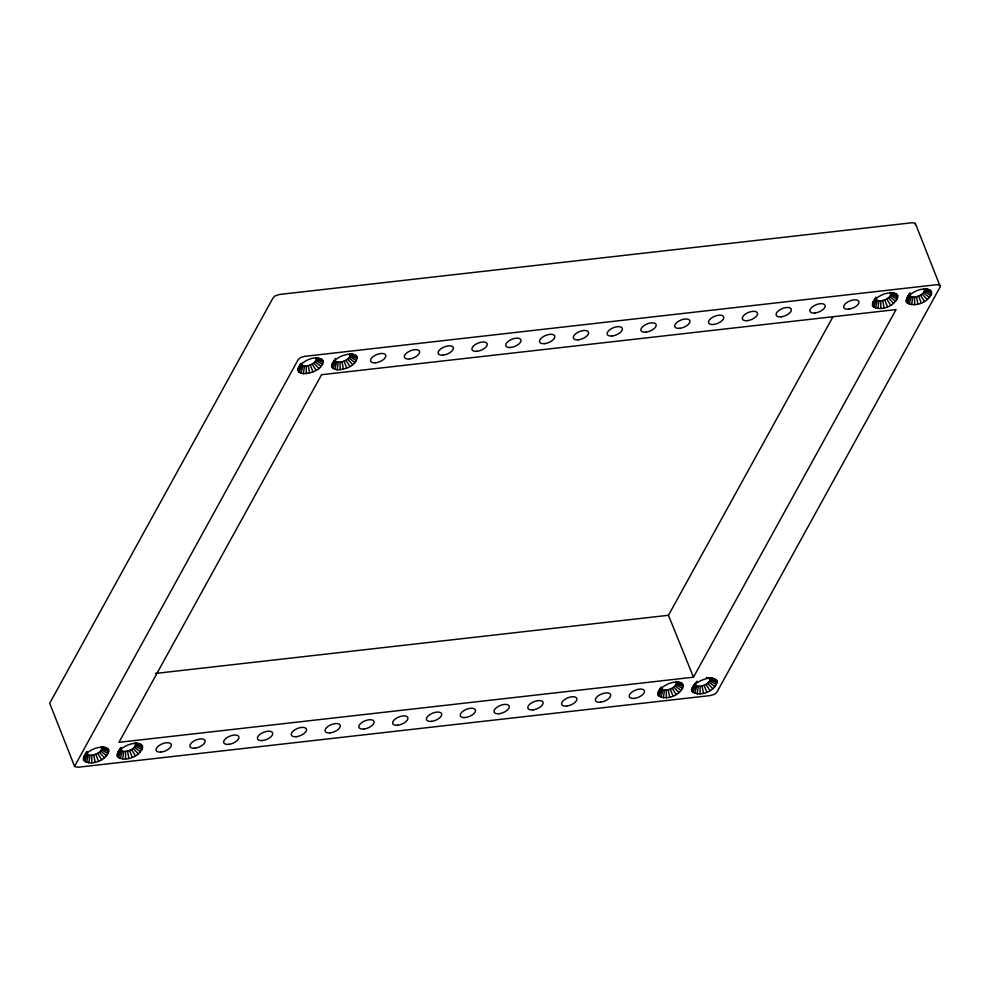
<?xml version="1.0" encoding="UTF-8"?>
<svg xmlns="http://www.w3.org/2000/svg" width="990" height="990" viewBox="0 0 990 990"><rect width="100%" height="100%" fill="white"/><g stroke="black" fill="none" stroke-linecap="round" stroke-linejoin="round"><path stroke-width="1.49" d="M88.853 762.894L89.979 755.321C94.57 755.221 101.685 752.982 101.871 747.599L101.252 746.769L107.687 748.601L108.739 749.987C108.046 759.974 90.857 766.941 83.482 760.122L84.001 756.422L87.083 751.447L83.308 758.39M122.649 759.058L123.775 751.484C128.366 751.385 135.482 749.158 135.667 743.775L135.048 742.946L141.483 744.777L142.523 746.163C141.83 756.137 124.641 763.104 117.278 756.286L117.798 752.598L120.879 747.623L117.105 754.553M300.799 363.454L297.792 369.146L299.017 372.265L303.336 373.663L304.462 366.09C309.053 365.991 316.169 363.751 316.354 358.368L315.736 357.539M334.595 359.63L331.588 365.322L332.801 368.441L337.132 369.827L338.258 362.253C342.849 362.154 349.965 359.914 350.151 354.531L349.532 353.702M663.362 697.764L664.5 690.191C669.091 690.092 676.195 687.864 676.38 682.469L675.762 681.64L682.209 683.471L683.249 684.857C682.555 694.844 665.367 701.811 658.004 694.992L658.511 691.292L660.825 687.567M697.158 693.928L698.284 686.355C702.875 686.256 709.991 684.028 710.177 678.645L709.558 677.816L716.005 679.647L717.045 681.033C716.352 691.008 699.163 697.975 691.8 691.156L691.614 689.424L693.854 684.981M877.845 308.534L878.984 300.96C883.575 300.861 890.678 298.621 890.876 293.238L890.245 292.409L896.693 294.24L897.732 295.626C897.039 305.601 879.85 312.568 872.487 305.749L872.994 302.061L876.076 297.087L872.301 304.017M911.641 304.697L912.78 297.124C917.371 297.025 924.474 294.797 924.66 289.402L924.041 288.573L930.489 290.404L931.528 291.79C930.835 301.777 913.646 308.744 906.283 301.925L906.791 298.225L909.872 293.25L906.098 300.193M86.353 762.449L88.494 755.048L86.662 752.623M120.149 758.625L122.29 751.224L120.458 748.787M300.836 373.218L302.977 365.817L301.158 363.392L297.792 369.146M334.632 369.381L336.773 361.993L335.053 360.595L335.363 358.38M660.875 697.319L663.003 689.931L661.184 687.493L657.818 693.26M694.658 693.495L696.799 686.095L694.98 683.657L691.614 689.424M875.358 308.088L877.487 300.688L875.667 298.262M909.154 304.252L911.283 296.864L909.463 294.426M915.28 224.817L915.119 223.134L911.914 222.762L279.465 294.463L274.898 295.973L272.943 298.101L49.71 703.271L74.671 766.631L78.086 767.238L710.535 695.537L715.102 694.027L717.057 691.899L940.29 286.729L915.453 223.653M303.336 373.663C311.009 373.49 322.913 369.753 323.223 360.756C316.156 354.148 303.509 360.385 298.485 367.191M337.132 369.827C344.805 369.666 356.697 365.929 357.019 356.92L355.979 355.534L351.289 353.863M84.521 761.508L87.392 754.491M118.317 757.672L121.188 750.655M299.017 372.265L301.888 365.248M332.801 368.441L335.672 361.424M659.043 696.378L661.914 689.362M692.839 692.542L695.71 685.526M873.527 307.135L876.398 300.119M907.323 303.311L910.194 296.295M692.307 687.468L697.109 681.182M83.482 760.122L86.774 753.662M297.978 370.879L301.257 364.419M117.278 756.286L120.57 749.826M331.761 367.055L335.053 360.595M658.004 694.992L661.283 688.533M872.487 305.749L875.779 299.289M691.8 691.156L695.079 684.696M906.283 301.925L909.575 295.466M693.483 677.197L896.049 309.585L321.54 374.715L118.961 742.327L693.483 677.197L668.46 615.285L833.048 316.602M331.588 365.322L334.954 359.556M117.798 752.598L121.164 747.425M658.511 691.292L661.271 687.171M906.791 298.225L910.169 293.065M693.829 685.414L695.067 683.335M332.281 363.355C337.058 356.734 346.116 353.071 354.148 354.593M84.001 756.422C89.075 749.591 99.557 744.876 107.687 748.601M872.994 302.061C878.08 295.23 888.55 290.515 896.693 294.24M119.307 750.544C124.95 745.346 134.058 741.151 141.483 744.777M908.313 296.183C913.956 290.986 923.064 286.791 930.489 290.404M660.033 689.25C665.676 684.053 674.784 679.858 682.209 683.471M696.069 683.409C701.65 679.66 709.521 676.257 716.005 679.647M155.393 673.448L668.46 615.285M911.283 296.864L912.78 297.124M877.487 300.688L878.984 300.96M336.773 361.993L338.258 362.253M302.977 365.817L304.462 366.09M696.799 686.095L698.284 686.355M663.003 689.931L664.5 690.191M122.29 751.224L123.775 751.484M88.494 755.048L89.979 755.321M925.798 288.733L928.657 289.464M892.015 292.57L894.861 293.288M709.892 677.606L714.174 678.695M676.096 681.442L680.377 682.531M136.806 743.106L139.664 743.824M103.01 746.93L105.868 747.66M709.323 677.618L711.674 678.249M350.819 354.074L355.979 355.534M317.023 357.91L322.183 359.37M924.66 289.402L931.528 291.79M890.876 293.238L897.732 295.626M350.151 354.531L357.019 356.92M316.354 358.368L323.223 360.756M710.177 678.645L717.045 681.033M676.38 682.469L683.249 684.857M135.667 743.775L142.523 746.163M101.871 747.599L108.739 749.987M706.353 677.469L708.692 678.348M924.771 290.441L931.714 293.523M890.975 294.278L897.918 297.359M350.262 355.571L357.192 358.652M316.466 359.407L323.396 362.489M710.288 679.685L717.218 682.766M676.492 683.508L683.422 686.59M135.779 744.802L142.708 747.896M101.982 748.638L108.912 751.719M924.363 291.617L931.021 295.478M890.567 295.441L897.225 299.314M349.841 356.746L356.499 360.607M316.045 360.57L322.703 364.444M709.867 680.848L716.525 684.721M676.083 684.684L682.729 688.545M135.358 745.977L142.016 749.851M101.562 749.814L108.219 753.675M923.447 292.842L929.499 297.532M889.651 296.678L895.702 301.368M348.938 357.972L354.989 362.662M315.142 361.796L321.193 366.498M708.964 682.073L715.015 686.775M675.168 685.909L681.219 690.599M134.454 747.202L140.493 751.905M100.658 751.039L106.697 755.729M922.111 294.042L927.259 299.537M888.315 297.866L893.463 303.373M707.627 683.273L712.775 688.78M673.831 687.11L678.979 692.604M347.601 359.172L352.749 364.667M313.805 362.996L318.953 368.503M133.118 748.403L138.254 753.91M99.322 752.239L104.457 757.734M920.428 295.131L924.45 301.368M886.632 298.968L890.654 305.192M705.944 684.362L709.966 690.599M672.148 688.199L676.17 694.435M345.918 360.261L349.94 366.498M312.122 364.097L316.144 370.322M131.435 749.492L135.444 755.729M97.639 753.328L101.648 759.565M940.463 285.565L936.936 284.675L304.487 356.375L300.44 357.551L297.953 360.014L74.547 766.347M918.522 296.035L921.257 302.878M884.726 299.871L887.461 306.714M704.038 685.278L706.773 692.121M670.242 689.102L672.977 695.945M344.013 361.164L346.748 368.008M310.216 365.001L312.951 371.844M129.529 750.408L132.264 757.251M95.733 754.232L98.468 761.075M916.53 296.703L917.916 303.992M882.734 300.527L884.12 307.816M702.034 685.934L703.432 693.223M668.25 689.77L669.636 697.059M342.008 361.833L343.406 369.121M308.212 365.657L309.61 372.945M127.524 751.063L128.91 758.352M93.728 754.9L95.114 762.189M914.562 297.074L914.636 304.611M880.766 300.898L880.84 308.435M700.079 686.305L700.153 693.841M666.282 690.141L666.357 697.678M340.053 362.204L340.114 369.74M306.257 366.028L306.331 373.564M125.569 751.435L125.631 758.971M91.773 755.259L91.835 762.807M375.631 362.786A8.13 3.873 -22 0 0 385.729 355.125A8.13 3.873 -22 0 0 373.193 356.549A8.13 3.873 -22 0 0 375.631 362.786M409.427 358.962A8.13 3.873 -22 0 0 419.525 351.302A8.13 3.873 -22 0 0 406.989 352.712A8.13 3.873 -22 0 0 409.427 358.962M443.223 355.125A8.13 3.873 -22 0 0 453.321 347.465A8.13 3.873 -22 0 0 440.785 348.888A8.13 3.873 -22 0 0 443.223 355.125M477.019 351.302A8.13 3.873 -22 0 0 487.117 343.629A8.13 3.873 -22 0 0 474.581 345.052A8.13 3.873 -22 0 0 477.019 351.302M510.815 347.465A8.13 3.873 -22 0 0 520.913 339.805A8.13 3.873 -22 0 0 508.365 341.228A8.13 3.873 -22 0 0 510.815 347.465M544.611 343.629A8.13 3.873 -22 0 0 554.709 335.969A8.13 3.873 -22 0 0 542.161 337.392A8.13 3.873 -22 0 0 544.611 343.629M578.408 339.805A8.13 3.873 -22 0 0 588.505 332.145A8.13 3.873 -22 0 0 575.957 333.568A8.13 3.873 -22 0 0 578.408 339.805M612.191 335.969A8.13 3.873 -22 0 0 622.302 328.309A8.13 3.873 -22 0 0 609.753 329.732A8.13 3.873 -22 0 0 612.191 335.969M645.987 332.145A8.13 3.873 -22 0 0 656.098 324.473A8.13 3.873 -22 0 0 643.549 325.896A8.13 3.873 -22 0 0 645.987 332.145M679.784 328.309A8.13 3.873 -22 0 0 689.894 320.649A8.13 3.873 -22 0 0 677.346 322.072A8.13 3.873 -22 0 0 679.784 328.309M713.58 324.473A8.13 3.873 -22 0 0 723.678 316.812A8.13 3.873 -22 0 0 711.142 318.236A8.13 3.873 -22 0 0 713.58 324.473M747.376 320.649A8.13 3.873 -22 0 0 757.474 312.988A8.13 3.873 -22 0 0 744.938 314.412A8.13 3.873 -22 0 0 747.376 320.649M781.172 316.812A8.13 3.873 -22 0 0 791.27 309.152A8.13 3.873 -22 0 0 778.734 310.575A8.13 3.873 -22 0 0 781.172 316.812M814.968 312.988A8.13 3.873 -22 0 0 825.066 305.328A8.13 3.873 -22 0 0 812.53 306.739A8.13 3.873 -22 0 0 814.968 312.988M848.764 309.152A8.13 3.873 -22 0 0 858.862 301.492A8.13 3.873 -22 0 0 846.314 302.915A8.13 3.873 -22 0 0 848.764 309.152M161.147 752.029A8.13 3.873 -22 0 0 171.245 744.369A8.13 3.873 -22 0 0 158.709 745.779A8.13 3.873 -22 0 0 161.147 752.029M194.943 748.193A8.13 3.873 -22 0 0 205.041 740.532A8.13 3.873 -22 0 0 192.493 741.955A8.13 3.873 -22 0 0 194.943 748.193M228.74 744.356A8.13 3.873 -22 0 0 238.838 736.696A8.13 3.873 -22 0 0 226.289 738.119A8.13 3.873 -22 0 0 228.74 744.356M262.536 740.532A8.13 3.873 -22 0 0 272.634 732.872A8.13 3.873 -22 0 0 260.085 734.295A8.13 3.873 -22 0 0 262.536 740.532M296.319 736.696A8.13 3.873 -22 0 0 306.43 729.036A8.13 3.873 -22 0 0 293.882 730.459A8.13 3.873 -22 0 0 296.319 736.696M330.115 732.872A8.13 3.873 -22 0 0 340.226 725.212A8.13 3.873 -22 0 0 327.678 726.635A8.13 3.873 -22 0 0 330.115 732.872M363.912 729.036A8.13 3.873 -22 0 0 374.022 721.376A8.13 3.873 -22 0 0 361.474 722.799A8.13 3.873 -22 0 0 363.912 729.036M397.708 725.212A8.13 3.873 -22 0 0 407.806 717.54A8.13 3.873 -22 0 0 395.27 718.963A8.13 3.873 -22 0 0 397.708 725.212M431.504 721.376A8.13 3.873 -22 0 0 441.602 713.716A8.13 3.873 -22 0 0 429.066 715.139A8.13 3.873 -22 0 0 431.504 721.376M465.3 717.54A8.13 3.873 -22 0 0 475.398 709.88A8.13 3.873 -22 0 0 462.862 711.303A8.13 3.873 -22 0 0 465.3 717.54M499.096 713.716A8.13 3.873 -22 0 0 509.194 706.056A8.13 3.873 -22 0 0 496.658 707.479A8.13 3.873 -22 0 0 499.096 713.716M532.892 709.88A8.13 3.873 -22 0 0 542.99 702.219A8.13 3.873 -22 0 0 530.454 703.643A8.13 3.873 -22 0 0 532.892 709.88M566.688 706.056A8.13 3.873 -22 0 0 576.786 698.396A8.13 3.873 -22 0 0 564.238 699.806A8.13 3.873 -22 0 0 566.688 706.056M600.485 702.219A8.13 3.873 -22 0 0 610.582 694.559A8.13 3.873 -22 0 0 598.034 695.982A8.13 3.873 -22 0 0 600.485 702.219M634.281 698.383A8.13 3.873 -22 0 0 644.379 690.723A8.13 3.873 -22 0 0 631.83 692.146A8.13 3.873 -22 0 0 634.281 698.383"/></g></svg>
